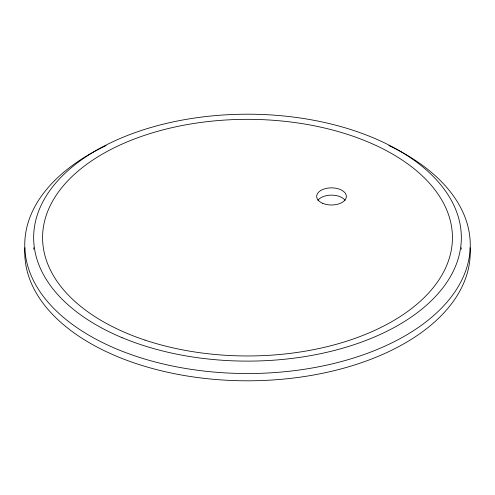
<?xml version="1.0" encoding="UTF-8"?>
<svg xmlns="http://www.w3.org/2000/svg" width="495" height="495" viewBox="0 0 495 495"><rect width="100%" height="100%" fill="white"/><g stroke="black" fill="none" stroke-linecap="round" stroke-linejoin="round"><path stroke-width="0.74" d="M33.722 249.202A213.84 123.459 0 0 1 33.802 247.698M461.198 247.698A213.84 123.459 0 0 1 461.278 249.202M388.891 145.555A222.75 128.601 0 0 1 410.052 332.857A222.75 128.601 0 0 1 84.948 332.857A222.75 128.601 0 0 1 106.109 145.555M470.12 247.772A222.75 128.601 0 0 1 247.5 380.804A222.75 128.601 0 0 1 24.88 247.772M317.877 200.296A14.85 8.576 0 0 1 331.502 195.129A14.85 8.576 0 0 1 345.133 200.296M122.024 337.627A213.84 123.459 0 0 0 460.195 250.402A213.84 123.459 0 0 0 160.275 124.932A213.84 123.459 0 0 0 122.024 337.627M145.035 340.114A204.93 118.317 0 0 0 452.43 237.656A204.93 118.317 0 0 0 145.035 135.191A204.93 118.317 0 0 0 145.035 340.114M322.789 203.371A14.85 8.576 0 0 0 346.277 197.313A14.85 8.576 0 0 0 325.45 188.601A14.85 8.576 0 0 0 322.789 203.371"/></g></svg>
